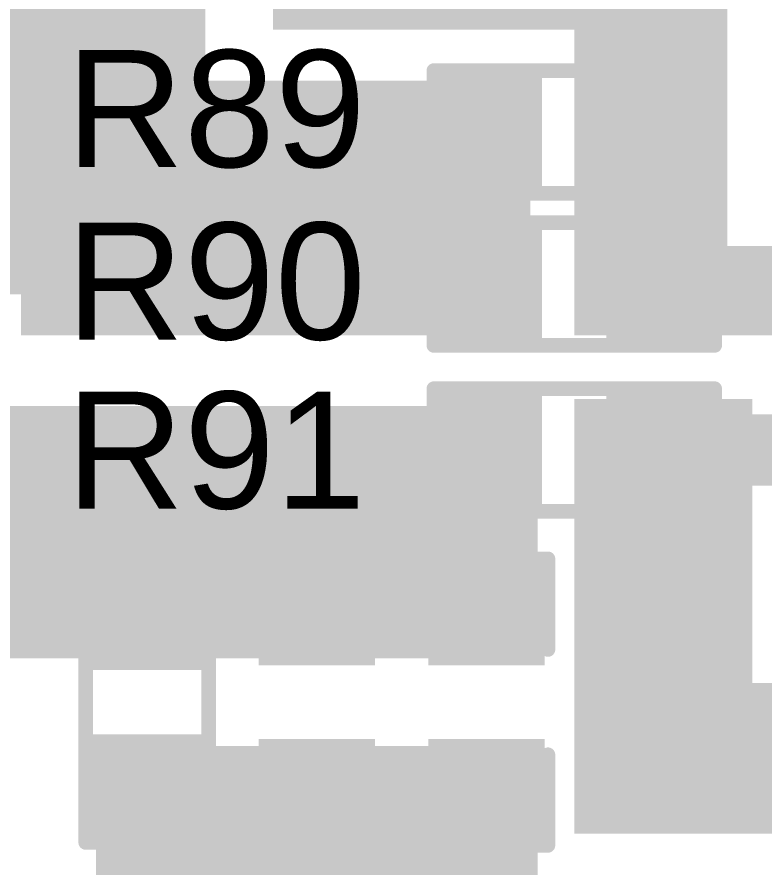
# Model space of a CAD drawing. Header units: inches. Extents: x 68 to 568, y 3 to 460.
# Drawn here: x 223.03 to 229.52, y 90.83 to 98.22 of the extents above; entities that cross this region are included whole.
import ezdxf

# ---------------------------------------------------------------- set-up
doc = ezdxf.new("R2010")
doc.units = ezdxf.units.IN
for name, color, linetype in [('Bottom Layer', 5, 'Continuous'), ('Top Layer', 1, 'Continuous'), ('Top Overlay', 2, 'Continuous'), ('Top Paste', 8, 'Continuous'), ('Top Solder', 216, 'Continuous')]:
    doc.layers.add(name, color=color, linetype=linetype)
doc.styles.add('Arial', font='', dxfattribs={"height": 0.2})
doc.styles.get('Arial').set_extended_font_data('Arial')

# ---------------------------------------------------------------- blocks, each defined once
blk = doc.blocks.new('R___0603_266')
at = {"layer": 'Top Layer'}
for points in [[(-0.381, 0.4445), (-0.381, -0.4445), (-1.143, -0.4445), (-1.143, 0.4445)], [(1.143, 0.4445), (1.143, -0.4445), (0.381, -0.4445), (0.381, 0.4445)]]:
    blk.add_hatch(color=1, dxfattribs=at).paths.add_polyline_path(points)
at = {"layer": 'Top Paste'}
for points in [[(-0.381, 0.4445), (-0.381, -0.4445), (-1.143, -0.4445), (-1.143, 0.4445)], [(1.143, 0.4445), (1.143, -0.4445), (0.381, -0.4445), (0.381, 0.4445)]]:
    blk.add_hatch(color=8, dxfattribs=at).paths.add_polyline_path(points)
at = {"layer": 'Top Solder'}
for points in [[(-0.2794, 0.5461), (-0.2794, -0.5461), (-1.2446, -0.5461), (-1.2446, 0.5461)], [(1.2446, 0.5461), (1.2446, -0.5461), (0.2794, -0.5461), (0.2794, 0.5461)]]:
    blk.add_hatch(color=216, dxfattribs=at).paths.add_polyline_path(points)
at = {"layer": 'Top Overlay'}
for points in [[(-1.2192, 0.5334, 0.127, 0.127, 0), (-1.2192, -0.5334, 0.127, 0.127, 0)], [(-1.2192, 0.5334, 0.127, 0.127, 0), (1.2192, 0.5334, 0.127, 0.127, 0)], [(1.2192, 0.5334, 0.127, 0.127, 0), (1.2192, -0.5334, 0.127, 0.127, 0)], [(-1.2192, -0.5334, 0.127, 0.127, 0), (1.2192, -0.5334, 0.127, 0.127, 0)]]:
    blk.add_lwpolyline(points, format="xyseb", dxfattribs=at)
for points in [[(-1.25095, 0.5334, 0.0635, 0.0635, 1), (-1.18745, 0.5334, 0.0635, 0.0635, 1)], [(-1.25095, 0.5334, 0.0635, 0.0635, 1), (-1.18745, 0.5334, 0.0635, 0.0635, 1)], [(1.18745, 0.5334, 0.0635, 0.0635, 1), (1.25095, 0.5334, 0.0635, 0.0635, 1)], [(1.18745, 0.5334, 0.0635, 0.0635, 1), (1.25095, 0.5334, 0.0635, 0.0635, 1)], [(-1.25095, -0.5334, 0.0635, 0.0635, 1), (-1.18745, -0.5334, 0.0635, 0.0635, 1)], [(-1.25095, -0.5334, 0.0635, 0.0635, 1), (-1.18745, -0.5334, 0.0635, 0.0635, 1)], [(1.18745, -0.5334, 0.0635, 0.0635, 1), (1.25095, -0.5334, 0.0635, 0.0635, 1)], [(1.18745, -0.5334, 0.0635, 0.0635, 1), (1.25095, -0.5334, 0.0635, 0.0635, 1)]]:
    blk.add_lwpolyline(points, format="xyseb", close=True, dxfattribs=at)
blk = doc.blocks.new('R___0603_268')
at = {"layer": 'Top Layer'}
for points in [[(-0.381, 0.4445), (-0.381, -0.4445), (-1.143, -0.4445), (-1.143, 0.4445)], [(1.143, 0.4445), (1.143, -0.4445), (0.381, -0.4445), (0.381, 0.4445)]]:
    blk.add_hatch(color=1, dxfattribs=at).paths.add_polyline_path(points)
at = {"layer": 'Top Paste'}
for points in [[(-0.381, 0.4445), (-0.381, -0.4445), (-1.143, -0.4445), (-1.143, 0.4445)], [(1.143, 0.4445), (1.143, -0.4445), (0.381, -0.4445), (0.381, 0.4445)]]:
    blk.add_hatch(color=8, dxfattribs=at).paths.add_polyline_path(points)
at = {"layer": 'Top Solder'}
for points in [[(-0.2794, 0.5461), (-0.2794, -0.5461), (-1.2446, -0.5461), (-1.2446, 0.5461)], [(1.2446, 0.5461), (1.2446, -0.5461), (0.2794, -0.5461), (0.2794, 0.5461)]]:
    blk.add_hatch(color=216, dxfattribs=at).paths.add_polyline_path(points)
at = {"layer": 'Top Overlay'}
for points in [[(-1.2192, -0.5334, 0.127, 0.127, 0), (-1.2192, 0.5334, 0.127, 0.127, 0)], [(-1.2192, 0.5334, 0.127, 0.127, 0), (1.2192, 0.5334, 0.127, 0.127, 0)], [(1.2192, -0.5334, 0.127, 0.127, 0), (1.2192, 0.5334, 0.127, 0.127, 0)], [(-1.2192, -0.5334, 0.127, 0.127, 0), (1.2192, -0.5334, 0.127, 0.127, 0)]]:
    blk.add_lwpolyline(points, format="xyseb", dxfattribs=at)
for points in [[(-1.25095, 0.5334, 0.0635, 0.0635, 1), (-1.18745, 0.5334, 0.0635, 0.0635, 1)], [(-1.25095, 0.5334, 0.0635, 0.0635, 1), (-1.18745, 0.5334, 0.0635, 0.0635, 1)], [(1.18745, 0.5334, 0.0635, 0.0635, 1), (1.25095, 0.5334, 0.0635, 0.0635, 1)], [(1.18745, 0.5334, 0.0635, 0.0635, 1), (1.25095, 0.5334, 0.0635, 0.0635, 1)], [(-1.25095, -0.5334, 0.0635, 0.0635, 1), (-1.18745, -0.5334, 0.0635, 0.0635, 1)], [(-1.25095, -0.5334, 0.0635, 0.0635, 1), (-1.18745, -0.5334, 0.0635, 0.0635, 1)], [(1.18745, -0.5334, 0.0635, 0.0635, 1), (1.25095, -0.5334, 0.0635, 0.0635, 1)], [(1.18745, -0.5334, 0.0635, 0.0635, 1), (1.25095, -0.5334, 0.0635, 0.0635, 1)]]:
    blk.add_lwpolyline(points, format="xyseb", close=True, dxfattribs=at)
blk = doc.blocks.new('R___0603_269')
at = {"layer": 'Top Layer'}
for points in [[(-0.381, 0.4445), (-0.381, -0.4445), (-1.143, -0.4445), (-1.143, 0.4445)], [(1.143, 0.4445), (1.143, -0.4445), (0.381, -0.4445), (0.381, 0.4445)]]:
    blk.add_hatch(color=1, dxfattribs=at).paths.add_polyline_path(points)
at = {"layer": 'Top Paste'}
for points in [[(-0.381, 0.4445), (-0.381, -0.4445), (-1.143, -0.4445), (-1.143, 0.4445)], [(1.143, 0.4445), (1.143, -0.4445), (0.381, -0.4445), (0.381, 0.4445)]]:
    blk.add_hatch(color=8, dxfattribs=at).paths.add_polyline_path(points)
at = {"layer": 'Top Solder'}
for points in [[(-0.2794, 0.5461), (-0.2794, -0.5461), (-1.2446, -0.5461), (-1.2446, 0.5461)], [(1.2446, 0.5461), (1.2446, -0.5461), (0.2794, -0.5461), (0.2794, 0.5461)]]:
    blk.add_hatch(color=216, dxfattribs=at).paths.add_polyline_path(points)
at = {"layer": 'Top Overlay'}
for points in [[(-1.2192, 0.5334, 0.127, 0.127, 0), (-1.2192, -0.5334, 0.127, 0.127, 0)], [(1.2192, 0.5334, 0.127, 0.127, 0), (-1.2192, 0.5334, 0.127, 0.127, 0)], [(1.2192, 0.5334, 0.127, 0.127, 0), (1.2192, -0.5334, 0.127, 0.127, 0)], [(1.2192, -0.5334, 0.127, 0.127, 0), (-1.2192, -0.5334, 0.127, 0.127, 0)]]:
    blk.add_lwpolyline(points, format="xyseb", dxfattribs=at)
for points in [[(-1.25095, 0.5334, 0.0635, 0.0635, 1), (-1.18745, 0.5334, 0.0635, 0.0635, 1)], [(-1.25095, 0.5334, 0.0635, 0.0635, 1), (-1.18745, 0.5334, 0.0635, 0.0635, 1)], [(1.18745, 0.5334, 0.0635, 0.0635, 1), (1.25095, 0.5334, 0.0635, 0.0635, 1)], [(1.18745, 0.5334, 0.0635, 0.0635, 1), (1.25095, 0.5334, 0.0635, 0.0635, 1)], [(-1.25095, -0.5334, 0.0635, 0.0635, 1), (-1.18745, -0.5334, 0.0635, 0.0635, 1)], [(-1.25095, -0.5334, 0.0635, 0.0635, 1), (-1.18745, -0.5334, 0.0635, 0.0635, 1)], [(1.18745, -0.5334, 0.0635, 0.0635, 1), (1.25095, -0.5334, 0.0635, 0.0635, 1)], [(1.18745, -0.5334, 0.0635, 0.0635, 1), (1.25095, -0.5334, 0.0635, 0.0635, 1)]]:
    blk.add_lwpolyline(points, format="xyseb", close=True, dxfattribs=at)
blk = doc.blocks.new('R___0603_270')
at = {"layer": 'Top Layer'}
for points in [[(-0.381, 0.4445), (-0.381, -0.4445), (-1.143, -0.4445), (-1.143, 0.4445)], [(1.143, 0.4445), (1.143, -0.4445), (0.381, -0.4445), (0.381, 0.4445)]]:
    blk.add_hatch(color=1, dxfattribs=at).paths.add_polyline_path(points)
at = {"layer": 'Top Paste'}
for points in [[(-0.381, 0.4445), (-0.381, -0.4445), (-1.143, -0.4445), (-1.143, 0.4445)], [(1.143, 0.4445), (1.143, -0.4445), (0.381, -0.4445), (0.381, 0.4445)]]:
    blk.add_hatch(color=8, dxfattribs=at).paths.add_polyline_path(points)
at = {"layer": 'Top Solder'}
for points in [[(-0.2794, 0.5461), (-0.2794, -0.5461), (-1.2446, -0.5461), (-1.2446, 0.5461)], [(1.2446, 0.5461), (1.2446, -0.5461), (0.2794, -0.5461), (0.2794, 0.5461)]]:
    blk.add_hatch(color=216, dxfattribs=at).paths.add_polyline_path(points)
at = {"layer": 'Top Overlay'}
for points in [[(-1.2192, 0.5334, 0.127, 0.127, 0), (-1.2192, -0.5334, 0.127, 0.127, 0)], [(1.2192, 0.5334, 0.127, 0.127, 0), (-1.2192, 0.5334, 0.127, 0.127, 0)], [(1.2192, 0.5334, 0.127, 0.127, 0), (1.2192, -0.5334, 0.127, 0.127, 0)], [(1.2192, -0.5334, 0.127, 0.127, 0), (-1.2192, -0.5334, 0.127, 0.127, 0)]]:
    blk.add_lwpolyline(points, format="xyseb", dxfattribs=at)
for points in [[(-1.25095, 0.5334, 0.0635, 0.0635, 1), (-1.18745, 0.5334, 0.0635, 0.0635, 1)], [(-1.25095, 0.5334, 0.0635, 0.0635, 1), (-1.18745, 0.5334, 0.0635, 0.0635, 1)], [(1.18745, 0.5334, 0.0635, 0.0635, 1), (1.25095, 0.5334, 0.0635, 0.0635, 1)], [(1.18745, 0.5334, 0.0635, 0.0635, 1), (1.25095, 0.5334, 0.0635, 0.0635, 1)], [(-1.25095, -0.5334, 0.0635, 0.0635, 1), (-1.18745, -0.5334, 0.0635, 0.0635, 1)], [(-1.25095, -0.5334, 0.0635, 0.0635, 1), (-1.18745, -0.5334, 0.0635, 0.0635, 1)], [(1.18745, -0.5334, 0.0635, 0.0635, 1), (1.25095, -0.5334, 0.0635, 0.0635, 1)], [(1.18745, -0.5334, 0.0635, 0.0635, 1), (1.25095, -0.5334, 0.0635, 0.0635, 1)]]:
    blk.add_lwpolyline(points, format="xyseb", close=True, dxfattribs=at)
blk = doc.blocks.new('C___0603_296')
at = {"layer": 'Top Layer'}
for points in [[(-0.381, 0.4445), (-0.381, -0.4445), (-1.143, -0.4445), (-1.143, 0.4445)], [(1.143, 0.4445), (1.143, -0.4445), (0.381, -0.4445), (0.381, 0.4445)]]:
    blk.add_hatch(color=1, dxfattribs=at).paths.add_polyline_path(points)
at = {"layer": 'Top Paste'}
for points in [[(-0.381, 0.4445), (-0.381, -0.4445), (-1.143, -0.4445), (-1.143, 0.4445)], [(1.143, 0.4445), (1.143, -0.4445), (0.381, -0.4445), (0.381, 0.4445)]]:
    blk.add_hatch(color=8, dxfattribs=at).paths.add_polyline_path(points)
at = {"layer": 'Top Solder'}
for points in [[(-0.321, 0.5045), (-0.321, -0.5045), (-1.203, -0.5045), (-1.203, 0.5045)], [(1.203, 0.5045), (1.203, -0.5045), (0.321, -0.5045), (0.321, 0.5045)]]:
    blk.add_hatch(color=216, dxfattribs=at).paths.add_polyline_path(points)
at = {"layer": 'Top Overlay'}
for points in [[(-1.2446, 0.5334, 0.127, 0.127, 0), (-1.2446, -0.5334, 0.127, 0.127, 0)], [(-1.2446, 0.5334, 0.127, 0.127, 0), (-0.4572, 0.5334, 0.127, 0.127, 0)], [(0.4572, 0.5334, 0.127, 0.127, 0), (1.2446, 0.5334, 0.127, 0.127, 0)], [(1.2446, 0.5334, 0.127, 0.127, 0), (1.2446, -0.5334, 0.127, 0.127, 0)], [(-1.2446, -0.5334, 0.127, 0.127, 0), (-0.4572, -0.5334, 0.127, 0.127, 0)], [(0.4572, -0.5334, 0.127, 0.127, 0), (1.2446, -0.5334, 0.127, 0.127, 0)]]:
    blk.add_lwpolyline(points, format="xyseb", dxfattribs=at)
for points in [[(-1.2764, 0.5334, 0.0635, 0.0635, 1), (-1.2128, 0.5334, 0.0635, 0.0635, 1)], [(-1.2764, 0.5334, 0.0635, 0.0635, 1), (-1.2128, 0.5334, 0.0635, 0.0635, 1)], [(-0.4889, 0.5334, 0.0635, 0.0635, 1), (-0.4254, 0.5334, 0.0635, 0.0635, 1)], [(0.4254, 0.5334, 0.0635, 0.0635, 1), (0.4889, 0.5334, 0.0635, 0.0635, 1)], [(1.2128, 0.5334, 0.0635, 0.0635, 1), (1.2764, 0.5334, 0.0635, 0.0635, 1)], [(1.2128, 0.5334, 0.0635, 0.0635, 1), (1.2764, 0.5334, 0.0635, 0.0635, 1)], [(-1.2764, -0.5334, 0.0635, 0.0635, 1), (-1.2128, -0.5334, 0.0635, 0.0635, 1)], [(-1.2764, -0.5334, 0.0635, 0.0635, 1), (-1.2128, -0.5334, 0.0635, 0.0635, 1)], [(-0.4889, -0.5334, 0.0635, 0.0635, 1), (-0.4254, -0.5334, 0.0635, 0.0635, 1)], [(0.4254, -0.5334, 0.0635, 0.0635, 1), (0.4889, -0.5334, 0.0635, 0.0635, 1)], [(1.2128, -0.5334, 0.0635, 0.0635, 1), (1.2764, -0.5334, 0.0635, 0.0635, 1)], [(1.2128, -0.5334, 0.0635, 0.0635, 1), (1.2764, -0.5334, 0.0635, 0.0635, 1)]]:
    blk.add_lwpolyline(points, format="xyseb", close=True, dxfattribs=at)
blk = doc.blocks.new('C___0603_297')
at = {"layer": 'Top Layer'}
for points in [[(-0.381, 0.4445), (-0.381, -0.4445), (-1.143, -0.4445), (-1.143, 0.4445)], [(1.143, 0.4445), (1.143, -0.4445), (0.381, -0.4445), (0.381, 0.4445)]]:
    blk.add_hatch(color=1, dxfattribs=at).paths.add_polyline_path(points)
at = {"layer": 'Top Paste'}
for points in [[(-0.381, 0.4445), (-0.381, -0.4445), (-1.143, -0.4445), (-1.143, 0.4445)], [(1.143, 0.4445), (1.143, -0.4445), (0.381, -0.4445), (0.381, 0.4445)]]:
    blk.add_hatch(color=8, dxfattribs=at).paths.add_polyline_path(points)
at = {"layer": 'Top Solder'}
for points in [[(-0.321, 0.5045), (-0.321, -0.5045), (-1.203, -0.5045), (-1.203, 0.5045)], [(1.203, 0.5045), (1.203, -0.5045), (0.321, -0.5045), (0.321, 0.5045)]]:
    blk.add_hatch(color=216, dxfattribs=at).paths.add_polyline_path(points)
at = {"layer": 'Top Overlay'}
for points in [[(-1.2446, 0.5334, 0.127, 0.127, 0), (-1.2446, -0.5334, 0.127, 0.127, 0)], [(-1.2446, 0.5334, 0.127, 0.127, 0), (-0.4572, 0.5334, 0.127, 0.127, 0)], [(0.4572, 0.5334, 0.127, 0.127, 0), (1.2446, 0.5334, 0.127, 0.127, 0)], [(1.2446, 0.5334, 0.127, 0.127, 0), (1.2446, -0.5334, 0.127, 0.127, 0)], [(-1.2446, -0.5334, 0.127, 0.127, 0), (-0.4572, -0.5334, 0.127, 0.127, 0)], [(0.4572, -0.5334, 0.127, 0.127, 0), (1.2446, -0.5334, 0.127, 0.127, 0)]]:
    blk.add_lwpolyline(points, format="xyseb", dxfattribs=at)
for points in [[(-1.2764, 0.5334, 0.0635, 0.0635, 1), (-1.2128, 0.5334, 0.0635, 0.0635, 1)], [(-1.2764, 0.5334, 0.0635, 0.0635, 1), (-1.2128, 0.5334, 0.0635, 0.0635, 1)], [(-0.4889, 0.5334, 0.0635, 0.0635, 1), (-0.4254, 0.5334, 0.0635, 0.0635, 1)], [(0.4254, 0.5334, 0.0635, 0.0635, 1), (0.4889, 0.5334, 0.0635, 0.0635, 1)], [(1.2128, 0.5334, 0.0635, 0.0635, 1), (1.2764, 0.5334, 0.0635, 0.0635, 1)], [(1.2128, 0.5334, 0.0635, 0.0635, 1), (1.2764, 0.5334, 0.0635, 0.0635, 1)], [(-1.2764, -0.5334, 0.0635, 0.0635, 1), (-1.2128, -0.5334, 0.0635, 0.0635, 1)], [(-1.2764, -0.5334, 0.0635, 0.0635, 1), (-1.2128, -0.5334, 0.0635, 0.0635, 1)], [(-0.4889, -0.5334, 0.0635, 0.0635, 1), (-0.4254, -0.5334, 0.0635, 0.0635, 1)], [(0.4254, -0.5334, 0.0635, 0.0635, 1), (0.4889, -0.5334, 0.0635, 0.0635, 1)], [(1.2128, -0.5334, 0.0635, 0.0635, 1), (1.2764, -0.5334, 0.0635, 0.0635, 1)], [(1.2128, -0.5334, 0.0635, 0.0635, 1), (1.2764, -0.5334, 0.0635, 0.0635, 1)]]:
    blk.add_lwpolyline(points, format="xyseb", close=True, dxfattribs=at)

msp = doc.modelspace()

# ---------------------------------------------------------------- hatches: boundary and pattern name
at = {"layer": 'Bottom Layer'}
h = msp.add_hatch(color=5, dxfattribs=at)
h.paths.add_polyline_path([(234.823, 148.0055), (271.399, 148.0055), (297.0784, 148.0055), (300.7106, 144.3733), (300.7106, 131.3939), (297.3578, 128.0411), (272.4404, 128.0411), (241.6048, 128.0411), (241.6048, 117.8049), (234.1091, 117.8049), (234.1091, 123.5453), (228.3968, 123.5453), (228.3968, 111.5438), (223.1644, 106.3114), (223.1644, 95.8085), (214.7062, 95.8085), (214.7062, 124.6885), (214.7062, 152.8823), (214.7062, 157.0987), (234.823, 157.0987)])
h.paths.add_polyline_path([(222.651, 153.6701), (222.157, 153.6701), (221.6724, 153.5737), (221.216, 153.3847), (220.8052, 153.1102), (220.4559, 152.7609), (220.1814, 152.3501), (219.9924, 151.8937), (219.896, 151.4091), (219.896, 150.9151), (219.9924, 150.4306), (220.1814, 149.9741), (220.4559, 149.5634), (220.8052, 149.214), (221.216, 148.9396), (221.6724, 148.7505), (222.157, 148.6541), (222.651, 148.6541), (223.1356, 148.7505), (223.592, 148.9396), (224.0028, 149.214), (224.3521, 149.5634), (224.6266, 149.9741), (224.8156, 150.4306), (224.912, 150.9151), (224.912, 151.4091), (224.8156, 151.8937), (224.6266, 152.3501), (224.3521, 152.7609), (224.0028, 153.1102), (223.592, 153.3847), (223.1356, 153.5737)], flags=0)
h.paths.add_polyline_path([(287.9385, 139.2438), (287.458, 139.1911), (286.997, 139.0458), (286.5732, 138.8133), (286.2029, 138.5025), (285.9003, 138.1255), (285.6771, 137.6968), (285.5418, 137.2327), (285.4997, 136.7511), (285.5523, 136.2706), (285.6977, 135.8096), (285.9302, 135.3858), (286.2409, 135.0155), (286.6179, 134.7129), (287.0467, 134.4897), (287.5108, 134.3544), (287.9923, 134.3123), (288.4728, 134.3649), (288.9339, 134.5103), (289.3577, 134.7428), (289.728, 135.0535), (290.0305, 135.4305), (290.2537, 135.8593), (290.389, 136.3234), (290.4311, 136.8049), (290.3785, 137.2854), (290.2331, 137.7465), (290.0006, 138.1703), (289.6899, 138.5406), (289.3129, 138.8431), (288.8842, 139.0664), (288.4201, 139.2016)], flags=0)
h.paths.add_polyline_path([(222.651, 127.0255), (222.1569, 127.0255), (221.6724, 126.9291), (221.216, 126.7401), (220.8052, 126.4656), (220.4559, 126.1163), (220.1814, 125.7055), (219.9923, 125.2491), (219.896, 124.7645), (219.896, 124.2705), (219.9923, 123.786), (220.1814, 123.3295), (220.4559, 122.9188), (220.8052, 122.5694), (221.216, 122.295), (221.6724, 122.1059), (222.1569, 122.0095), (222.651, 122.0095), (223.1355, 122.1059), (223.5919, 122.295), (224.0027, 122.5694), (224.352, 122.9188), (224.6265, 123.3295), (224.8156, 123.786), (224.9119, 124.2705), (224.9119, 124.7645), (224.8156, 125.2491), (224.6265, 125.7055), (224.352, 126.1163), (224.0027, 126.4656), (223.5919, 126.7401), (223.1355, 126.9291)], flags=0)
h.paths.add_polyline_path([(237.9472, 122.082), (237.617, 122.082), (237.2981, 121.9965), (237.0121, 121.8314), (236.7787, 121.598), (236.6136, 121.312), (236.5281, 120.9931), (236.5281, 120.6629), (236.6136, 120.344), (236.7787, 120.058), (237.0121, 119.8245), (237.2981, 119.6595), (237.617, 119.574), (237.9472, 119.574), (238.2661, 119.6595), (238.5521, 119.8245), (238.7856, 120.058), (238.9507, 120.344), (239.0361, 120.6629), (239.0361, 120.9931), (238.9507, 121.312), (238.7856, 121.598), (238.5521, 121.8314), (238.2661, 121.9965)], flags=0)
at = {"layer": 'Top Layer'}
for points in [[(223.0628, 95.4523), (224.663, 95.4523), (224.663, 100.291), (223.0628, 100.291)], [(225.2513, 98.1077), (229.1937, 98.1077), (229.1937, 99.5036), (225.2513, 99.5036)], [(227.866, 95.4523), (229.1938, 95.4523), (229.1938, 99.5036), (227.866, 99.5036)], [(223.0628, 95.4523), (227.485, 95.4523), (227.485, 97.6621), (223.0628, 97.6621)], [(227.866, 95.4523), (231.1792, 95.4523), (231.1792, 96.227), (227.866, 96.227)], [(227.866, 91.1216), (229.4128, 91.1216), (229.4128, 94.8987), (227.866, 94.8987)], [(219.6659, 92.6456), (227.5485, 92.6456), (227.5485, 94.8378), (219.6659, 94.8378)], [(228.247, 94.1442), (231.1792, 94.1442), (231.1792, 94.7642), (228.247, 94.7642)], [(228.247, 91.1216), (230.7616, 91.1216), (230.7616, 92.4303), (228.247, 92.4303)], [(223.7131, 88.3155), (227.5485, 88.3155), (227.5485, 91.8836), (223.7131, 91.8836)]]:
    msp.add_hatch(color=1, dxfattribs=at).paths.add_polyline_path(points)

# ---------------------------------------------------------------- block references
for name, p, rotation in [('R___0603_270', (227.866, 97.2176), 180), ('R___0603_269', (227.866, 95.8968), 180), ('C___0603_297', (225.6308, 92.2646), 90), ('C___0603_296', (227.104, 92.2646), 90), ('R___0603_266', (224.1576, 92.2646), 90)]:
    msp.add_blockref(name, p, dxfattribs=dict(rotation=rotation))
msp.add_blockref('R___0603_268', (227.866, 94.4542))

# ---------------------------------------------------------------- texts
at = {"layer": 'Top Overlay', "style": 'Arial'}
for s, p in [('R89', (223.4526, 96.9129)), ('R90', (223.4526, 95.4143)), ('R91', (223.4526, 93.9463))]:
    msp.add_text(s, height=1.016, dxfattribs=at).set_placement(p)

doc.saveas('drawing.dxf')
